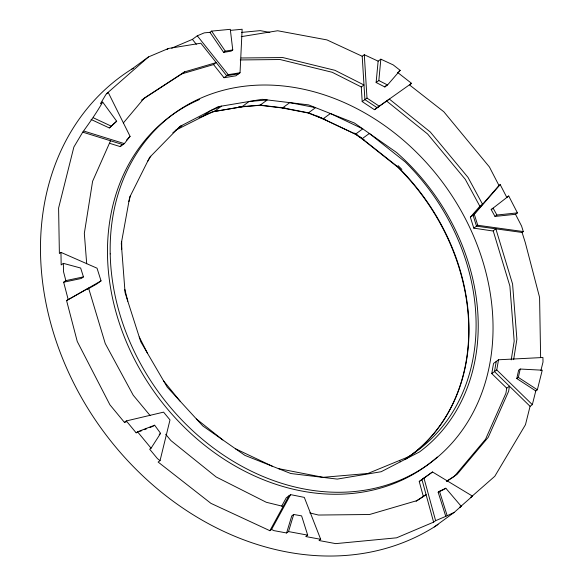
<?xml version="1.0" encoding="UTF-8"?>
<svg xmlns="http://www.w3.org/2000/svg" width="585" height="585" viewBox="0 0 585 585"><rect width="100%" height="100%" fill="white"/><g stroke="black" fill="none" stroke-linecap="round" stroke-linejoin="round"><path stroke-width="0.88" d="M141.512 100.115L181.862 73.856L213.547 64.577L224.011 77.732L235.843 75.816L240.04 72.752L242.139 29.25L230.431 30.369M376.126 82.514L378.137 61.154L380.842 59.173L393.215 64.913L400.184 70.361L387.541 84.986L384.835 86.968L376.126 82.514L378.831 80.54L380.842 59.173M446.545 481.258L457.002 474.457L488.263 437.266L508.621 391.299L509.433 386.18L506.727 388.155L505.915 393.274L485.557 439.24L454.289 476.431L446.823 481.294M511.224 359.863L514.186 341.209L509.886 286.058L493.265 231.046L473.806 228.143L470.355 217.196L479.868 206.286L482.574 204.304L468 177.379L430.297 132.013L389.361 99.077L374.429 109.702L362.188 101.593L361.281 86.96L363.987 84.986L334.912 70.31L282.774 57.549L241.13 57.981M513.645 359.658L516.891 339.227L512.592 284.083L495.853 228.837L493.14 230.812M506.727 388.155L491.766 373.566L493.543 363.409L498.522 359.775L542.931 357.501L543.012 362.042L540.891 370.502M496.255 361.428L494.479 371.585L530.068 406.312L525.469 424.71L494.808 476.263L470.486 497.608L472.497 496.138L432.512 471.971L421.939 479.524L433.609 522.142L396.579 537.82L335.717 543.626L319.03 540.525L320.69 539.311L304.31 497.396L290.613 494.625L286.24 497.813L281.699 506.12M491.766 373.566L496.753 369.925L498.522 359.775M535.78 390.934L516.782 378.553L518.632 370.188L520.204 369.033L542.251 370.203L537.352 389.785L535.78 390.934L532.343 404.652L530.068 406.312M516.782 378.553L518.354 377.405L520.204 369.033M290.613 494.625L271.55 529.491L269.89 530.705L210.929 503.349L158.125 462.048L160.049 460.644L169.994 419.913L163.581 412.14L126.323 420.937L124.4 422.341L109.914 404.798L77.257 341.486L66.58 300.573L101.037 280.873L97.037 268.193L60.957 252.376L59.385 253.524L58.595 208.07L73.864 147.054L82.726 132.159C89.739 122.455 96.642 112.656 102.697 102.075L116.664 121.212L109.322 127.961L91.07 119.464M128.89 201.591L130.382 195.858M271.55 529.491L274.051 530.653L286.591 532.979L291.769 515.882L293.692 514.478L301.611 515.882L307.681 535.136L305.758 536.54L320.69 539.311M286.591 532.979L288.515 531.575L293.692 514.478M110.536 140.78L92.598 181.291L84.328 233.364L86.697 263.769M269.89 530.705L288.953 495.831M147.647 161.38L150.784 156.217M160.049 460.644L157.431 458.603L149.672 449.207L151.076 448.19L160.59 433.339L154.63 425.2L137.534 431.796L136.137 432.812L126.323 420.937M109.483 143.274L120.254 146.616L121.812 144.634M124.005 143.318L122.96 144.634L82.726 132.159M126.609 140.012L130.082 136.356L108.232 92.459L106.836 93.483L148.488 56.928L168.473 48.467L200.838 43.21L226.717 75.757L238.556 73.834M120.254 146.616L124.364 143.618L130.082 136.356M123.355 122.952L144.217 98.134L184.575 71.875L216.253 62.595L213.547 64.577M384.835 86.968L385.983 85.637M508.723 196.004L506.8 197.408L500.197 184.597L498.976 185.496L473.06 215.221L476.512 226.161L522.091 232.464L523.312 231.572L521.557 226.007L515.517 214.293L494.983 216.421L491.195 209.584L508.723 196.004L517.44 212.889L515.517 214.293M470.355 217.196L474.289 214.322L500.197 184.597M109.322 127.961L116.664 121.212M108.232 92.459L105.929 94.485L100.423 103.735L102.697 102.075M472.497 496.138L459.868 507.217L461.177 506.259L445.821 488.219L439.474 491.268L438.165 492.226L445.777 516.372L435.62 520.672L433.609 522.142M434.238 526.968L454.165 512.416L461.177 506.259M438.055 524.511A274.519 223.741 53.9 0 1 94.85 419.24A274.519 223.741 53.9 0 1 131.881 69.052L148.488 56.928M167.105 49.462L168.473 48.467M171.69 48.145L192.399 39.378L197.291 35.802L204.238 32.87L209.935 32.321L211.595 31.107L230.285 29.323L232.764 49.937L231.104 51.151L223.631 52.365L209.935 32.321M181.862 73.856L184.575 71.875M223.631 52.365L225.291 51.151L232.764 49.937M224.011 77.732L228.208 74.668L240.04 72.752M178.995 127.53L181.825 125.461L172.838 132.817M241.788 106.85L249.13 101.49L267.279 99.94L259.937 105.3L241.788 106.85L214.234 111.479L221.576 106.112L210.344 110.733L203.002 116.093L216.048 110.645M68.153 299.425L63.663 282.219L81.271 278.482L83.45 276.888L80.657 268.032L63.363 263.36L61.176 264.954L60.957 252.376M282.438 107.991L289.78 102.631L315.571 107.655L308.229 113.015L282.438 107.991L259.937 105.3M397.471 72.343L411.54 83.341L377.142 107.72L364.901 99.611L362.203 56.262L364.301 54.734L378.137 61.154M63.663 282.219L65.849 280.617L83.45 276.888M87.245 289.144L88.598 288.149L105.241 343.527L133.219 395.211L150.038 415.452M101.037 280.873L96.752 283.996L87.443 289.253M323.059 118.879L330.401 113.519L362.766 128.854L355.424 134.214L323.059 118.879L308.229 113.015M398.831 71.355L400.184 70.361M362.188 101.593L366.992 98.083L364.301 54.734M374.429 109.702L379.241 106.192L366.992 98.083M411.54 83.341L409.441 84.876L443.825 111.764L489.418 166.974L498.976 185.496M355.424 134.214L362.005 138.813L369.347 133.453L405.164 161.884A201.335 164.1 53.9 0 1 407.862 457.046L405.734 458.596M153.233 426.224L154.63 425.2M159.193 434.355L160.59 433.339M491.195 209.584L493.118 208.18L496.906 215.017L517.44 212.889M473.806 228.143L477.74 225.269L523.312 231.572M494.983 216.421L496.906 215.017M416.11 501.279L423.357 496.563L419.233 481.506L423.949 478.062L435.62 520.672M432.512 471.971L419.233 481.506M423.357 496.563L426.063 494.581L416.644 500.716L369.552 514.507L318.445 515.041L309.809 512.928M444.512 489.177L445.821 488.219M445.777 516.372L454.165 512.416M66.58 300.573L88.598 288.149M175.281 130.411L211.675 112.057M438.165 492.226L443.715 489.557M131.881 69.052L133.548 68.35M407.862 457.046L367.855 473.492L323.11 477.323L278.358 468.607M199.097 117.614L203.5 115.888M136.137 432.812L137.76 432.183M139.391 431.554L141.833 430.618M144.276 429.675L146.718 428.732M149.972 427.481L152.414 426.538M212.377 111.867L245.473 106.119M124.4 422.341L126.148 421.924M241.232 36.658L277.634 30.749L326.942 39.904L362.203 56.262M241.663 32.402L260.208 30.632L269.846 32.424M238.468 106.967L261.868 105.015M240.23 59.941L280.061 59.524L332.207 72.284L361.281 86.96M260.201 105.103L285.363 108.145M280.069 107.326L308.492 112.825L325.794 119.684M288.515 531.575L307.681 535.136M283.169 506.413L266.307 502.281L216.157 476.972L170.922 440.578L165.665 434.253M84.123 131.142L124.364 143.618M317.048 116.027L357.493 135.084M93.344 117.804L111.596 126.301M235.411 448.739L272.31 466.216M378.831 80.54L387.541 84.986M282.701 107.801L283.264 108.152M518.354 377.405L537.352 389.785M354.276 133.066L364.47 140.166M359.541 136.597L398.085 167.054A201.335 164.1 53.9 0 1 406.122 458.764M362.005 138.813L397.822 167.244A201.335 164.1 53.9 0 1 405.105 459.466M196.406 418.97L222.805 439.927M386.648 101.059L427.591 133.994L465.294 179.354L479.868 206.286M323.322 118.689L324.01 119.325M496.753 369.925L532.343 404.652M137.534 431.796L151.076 448.19M163.661 380.989L180.012 401.069M197.291 35.802L228.208 74.668M192.399 39.378L196.311 44.299M211.595 31.107L225.291 51.151M399.592 460.439L400.337 461.814M139.237 336.953L147.544 353.355M522.091 232.464L525.33 242.746L539.582 297.385L540.628 357.347M474.289 214.322L477.74 225.269M439.474 491.268L447.086 515.414M65.849 280.617L63.509 271.645L63.363 263.36M124.832 289.429L127.815 301.238M121.68 241.334L121.753 249.276M398.027 165.599A202.081 164.568 54 0 1 401.888 169.438M437.266 457.06A216.647 176.582 53.9 0 1 149.628 385.179A216.647 176.582 53.9 0 1 199.529 99.501M129.68 197.269L121.3 243.411L125.08 292.675L140.751 341.706L167.259 387.153L202.79 425.931L244.925 455.386L290.782 473.521L337.252 479.093L381.164 471.722L419.518 451.912A202.081 164.707 53.9 0 0 396.557 152.473L354.422 123.018L308.558 104.883L262.095 99.311L218.183 106.682L179.829 126.492L149.643 157.387L129.68 197.269M110.199 253.883A216.647 176.582 53.9 0 0 401.01 479.766A216.647 176.582 53.9 0 0 393.654 132.276A216.647 176.582 53.9 0 0 110.199 253.883"/></g></svg>
